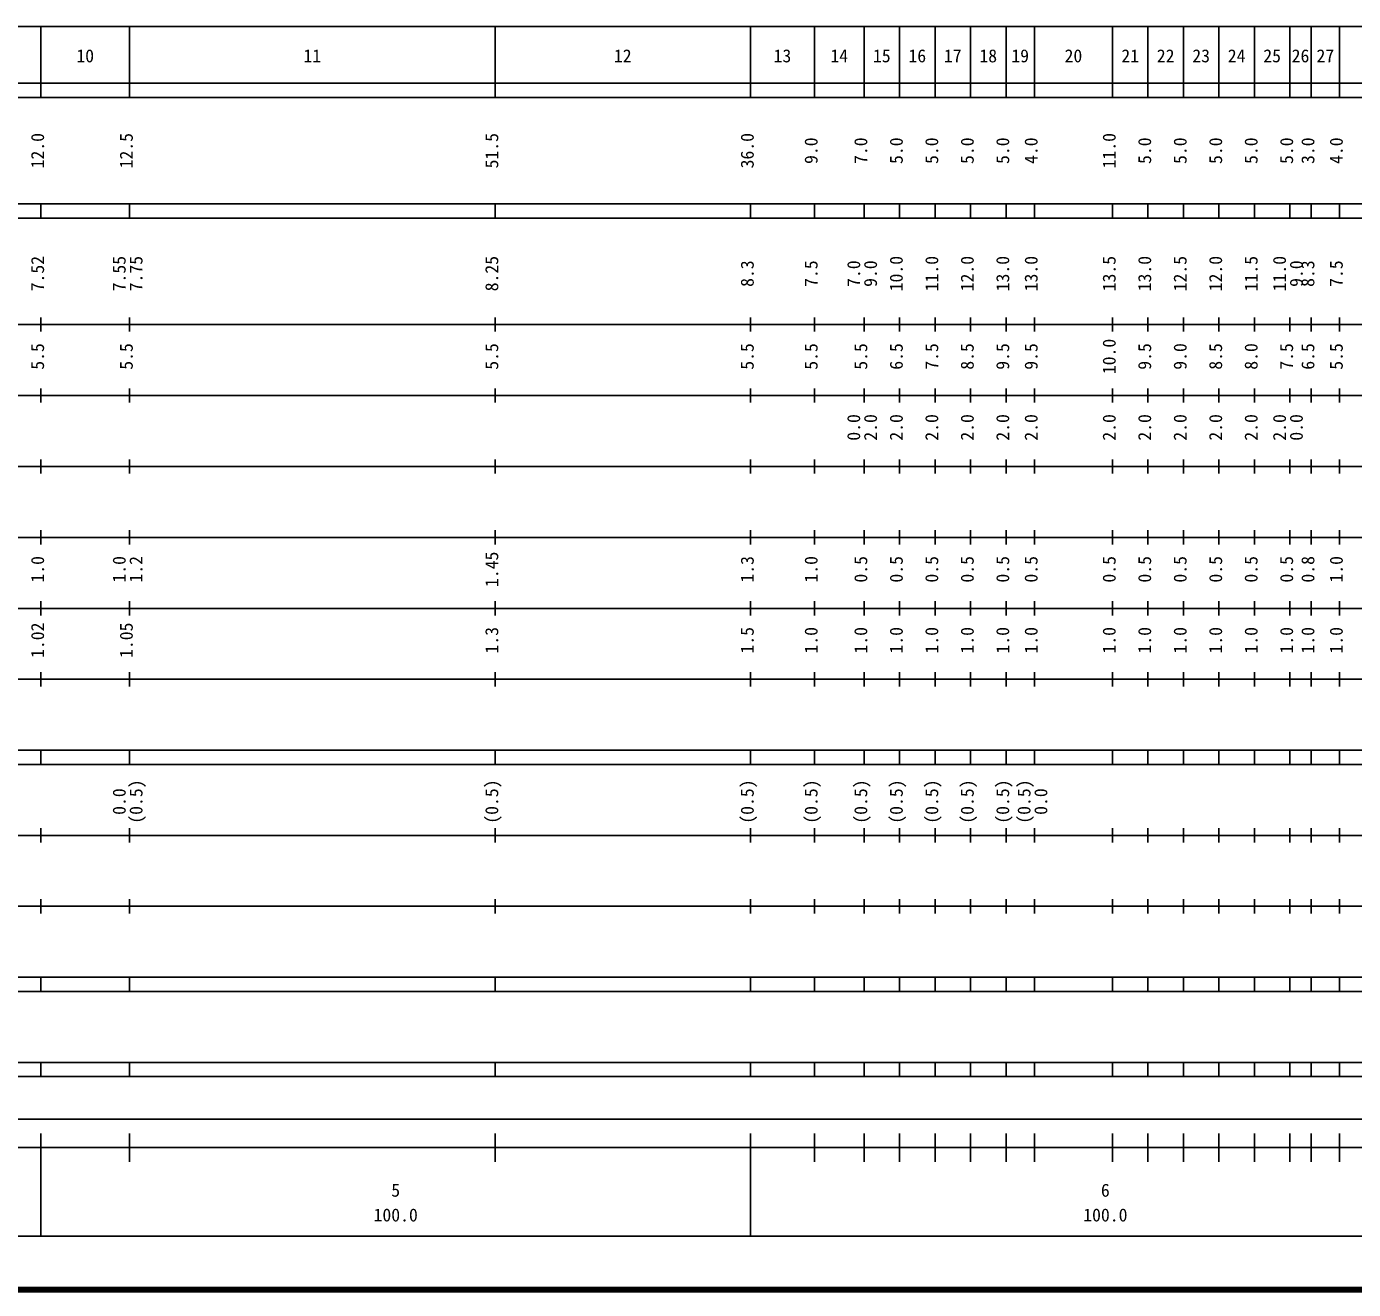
# Model space of a CAD drawing. Units: millimetres on the paper, enlarged 1000 times. Extents: x 40000 to 680000, y 20000 to 380000.
# Drawn here: x 265983 to 452961, y 20000 to 198000 of the extents above; entities that cross this region are included whole.
import ezdxf
from ezdxf.enums import TextEntityAlignment as Align

# ---------------------------------------------------------------- set-up
doc = ezdxf.new("R2010")
doc.units = ezdxf.units.MM
doc.header["$LTSCALE"] = 1000
doc.layers.add('M-TTL', color=2, linetype='Continuous', lineweight=140)
doc.layers.add('M-TTL-BAND', color=7, linetype='Continuous', lineweight=25)
doc.styles.add('ＭＳ ゴシック', font='')
doc.styles.get('ＭＳ ゴシック').set_extended_font_data('MS Gothic')

msp = doc.modelspace()

# ---------------------------------------------------------------- linework, layer by layer
at = {"layer": 'M-TTL'}
msp.add_line((40000, 20000), (680000, 20000), dxfattribs=at)
at = {"layer": 'M-TTL-BAND'}
for p, q in [((68000, 198000), (579000, 198000)), ((268000, 188000), (268000, 198000)), ((280500, 188000), (280500, 198000)), ((332000, 188000), (332000, 198000)), ((368000, 188000), (368000, 198000)), ((377000, 188000), (377000, 198000)), ((384000, 188000), (384000, 198000)), ((389000, 188000), (389000, 198000)), ((394000, 188000), (394000, 198000)), ((399000, 188000), (399000, 198000)), ((404000, 188000), (404000, 198000)), ((408000, 188000), (408000, 198000)), ((419000, 188000), (419000, 198000)), ((424000, 188000), (424000, 198000)), ((429000, 188000), (429000, 198000)), ((434000, 188000), (434000, 198000)), ((439000, 188000), (439000, 198000)), ((444000, 188000), (444000, 198000)), ((447000, 188000), (447000, 198000)), ((451000, 188000), (451000, 198000)), ((40000, 190000), (579000, 190000)), ((40000, 188000), (579000, 188000)), ((40000, 173000), (579000, 173000)), ((268000, 171000), (268000, 173000)), ((280500, 171000), (280500, 173000)), ((332000, 171000), (332000, 173000)), ((368000, 171000), (368000, 173000)), ((377000, 171000), (377000, 173000)), ((384000, 171000), (384000, 173000)), ((389000, 171000), (389000, 173000)), ((394000, 171000), (394000, 173000)), ((399000, 171000), (399000, 173000)), ((404000, 171000), (404000, 173000)), ((408000, 171000), (408000, 173000)), ((419000, 171000), (419000, 173000)), ((424000, 171000), (424000, 173000)), ((429000, 171000), (429000, 173000)), ((434000, 171000), (434000, 173000)), ((439000, 171000), (439000, 173000)), ((444000, 171000), (444000, 173000)), ((447000, 171000), (447000, 173000)), ((451000, 171000), (451000, 173000)), ((40000, 171000), (579000, 171000)), ((40000, 156000), (579000, 156000)), ((268000, 155000), (268000, 157000)), ((280500, 155000), (280500, 157000)), ((332000, 155000), (332000, 157000)), ((368000, 155000), (368000, 157000)), ((377000, 155000), (377000, 157000)), ((384000, 155000), (384000, 157000)), ((389000, 155000), (389000, 157000)), ((394000, 155000), (394000, 157000)), ((399000, 155000), (399000, 157000)), ((404000, 155000), (404000, 157000)), ((408000, 155000), (408000, 157000)), ((419000, 155000), (419000, 157000)), ((424000, 155000), (424000, 157000)), ((429000, 155000), (429000, 157000)), ((434000, 155000), (434000, 157000)), ((439000, 155000), (439000, 157000)), ((444000, 155000), (444000, 157000)), ((447000, 155000), (447000, 157000)), ((451000, 155000), (451000, 157000)), ((46000, 146000), (579000, 146000)), ((268000, 145000), (268000, 147000)), ((280500, 145000), (280500, 147000)), ((332000, 145000), (332000, 147000)), ((368000, 145000), (368000, 147000)), ((377000, 145000), (377000, 147000)), ((384000, 145000), (384000, 147000)), ((389000, 145000), (389000, 147000)), ((394000, 145000), (394000, 147000)), ((399000, 145000), (399000, 147000)), ((404000, 145000), (404000, 147000)), ((408000, 145000), (408000, 147000)), ((419000, 145000), (419000, 147000)), ((424000, 145000), (424000, 147000)), ((429000, 145000), (429000, 147000)), ((434000, 145000), (434000, 147000)), ((439000, 145000), (439000, 147000)), ((444000, 145000), (444000, 147000)), ((447000, 145000), (447000, 147000)), ((451000, 145000), (451000, 147000)), ((268000, 135000), (268000, 137000)), ((280500, 135000), (280500, 137000)), ((332000, 135000), (332000, 137000)), ((368000, 135000), (368000, 137000)), ((377000, 135000), (377000, 137000)), ((384000, 135000), (384000, 137000)), ((389000, 135000), (389000, 137000)), ((394000, 135000), (394000, 137000)), ((399000, 135000), (399000, 137000)), ((404000, 135000), (404000, 137000)), ((408000, 135000), (408000, 137000)), ((419000, 135000), (419000, 137000)), ((424000, 135000), (424000, 137000)), ((429000, 135000), (429000, 137000)), ((434000, 135000), (434000, 137000)), ((439000, 135000), (439000, 137000)), ((444000, 135000), (444000, 137000)), ((447000, 135000), (447000, 137000)), ((451000, 135000), (451000, 137000)), ((52000, 136000), (579000, 136000)), ((46000, 126000), (579000, 126000)), ((268000, 125000), (268000, 127000)), ((280500, 125000), (280500, 127000)), ((332000, 125000), (332000, 127000)), ((368000, 125000), (368000, 127000)), ((377000, 125000), (377000, 127000)), ((384000, 125000), (384000, 127000)), ((389000, 125000), (389000, 127000)), ((394000, 125000), (394000, 127000)), ((399000, 125000), (399000, 127000)), ((404000, 125000), (404000, 127000)), ((408000, 125000), (408000, 127000)), ((419000, 125000), (419000, 127000)), ((424000, 125000), (424000, 127000)), ((429000, 125000), (429000, 127000)), ((434000, 125000), (434000, 127000)), ((439000, 125000), (439000, 127000)), ((444000, 125000), (444000, 127000)), ((447000, 125000), (447000, 127000)), ((451000, 125000), (451000, 127000)), ((52000, 116000), (579000, 116000)), ((268000, 115000), (268000, 117000)), ((280500, 115000), (280500, 117000)), ((332000, 115000), (332000, 117000)), ((368000, 115000), (368000, 117000)), ((377000, 115000), (377000, 117000)), ((384000, 115000), (384000, 117000)), ((389000, 115000), (389000, 117000)), ((394000, 115000), (394000, 117000)), ((399000, 115000), (399000, 117000)), ((404000, 115000), (404000, 117000)), ((408000, 115000), (408000, 117000)), ((419000, 115000), (419000, 117000)), ((424000, 115000), (424000, 117000)), ((429000, 115000), (429000, 117000)), ((434000, 115000), (434000, 117000)), ((439000, 115000), (439000, 117000)), ((444000, 115000), (444000, 117000)), ((447000, 115000), (447000, 117000)), ((451000, 115000), (451000, 117000)), ((268000, 105000), (268000, 107000)), ((280500, 105000), (280500, 107000)), ((332000, 105000), (332000, 107000)), ((368000, 105000), (368000, 107000)), ((377000, 105000), (377000, 107000)), ((384000, 105000), (384000, 107000)), ((389000, 105000), (389000, 107000)), ((394000, 105000), (394000, 107000)), ((399000, 105000), (399000, 107000)), ((404000, 105000), (404000, 107000)), ((408000, 105000), (408000, 107000)), ((419000, 105000), (419000, 107000)), ((424000, 105000), (424000, 107000)), ((429000, 105000), (429000, 107000)), ((434000, 105000), (434000, 107000)), ((439000, 105000), (439000, 107000)), ((444000, 105000), (444000, 107000)), ((447000, 105000), (447000, 107000)), ((451000, 105000), (451000, 107000)), ((46000, 106000), (579000, 106000)), ((40000, 96000), (579000, 96000)), ((268000, 94000), (268000, 96000)), ((280500, 94000), (280500, 96000)), ((332000, 94000), (332000, 96000)), ((368000, 94000), (368000, 96000)), ((377000, 94000), (377000, 96000)), ((384000, 94000), (384000, 96000)), ((389000, 94000), (389000, 96000)), ((394000, 94000), (394000, 96000)), ((399000, 94000), (399000, 96000)), ((404000, 94000), (404000, 96000)), ((408000, 94000), (408000, 96000)), ((419000, 94000), (419000, 96000)), ((424000, 94000), (424000, 96000)), ((429000, 94000), (429000, 96000)), ((434000, 94000), (434000, 96000)), ((439000, 94000), (439000, 96000)), ((444000, 94000), (444000, 96000)), ((447000, 94000), (447000, 96000)), ((451000, 94000), (451000, 96000)), ((40000, 94000), (579000, 94000)), ((268000, 83000), (268000, 85000)), ((280500, 83000), (280500, 85000)), ((332000, 83000), (332000, 85000)), ((368000, 83000), (368000, 85000)), ((377000, 83000), (377000, 85000)), ((384000, 83000), (384000, 85000)), ((389000, 83000), (389000, 85000)), ((394000, 83000), (394000, 85000)), ((399000, 83000), (399000, 85000)), ((404000, 83000), (404000, 85000)), ((408000, 83000), (408000, 85000)), ((419000, 83000), (419000, 85000)), ((424000, 83000), (424000, 85000)), ((429000, 83000), (429000, 85000)), ((434000, 83000), (434000, 85000)), ((439000, 83000), (439000, 85000)), ((444000, 83000), (444000, 85000)), ((447000, 83000), (447000, 85000)), ((451000, 83000), (451000, 85000)), ((49000, 84000), (579000, 84000)), ((268000, 73000), (268000, 75000)), ((280500, 73000), (280500, 75000)), ((332000, 73000), (332000, 75000)), ((368000, 73000), (368000, 75000)), ((377000, 73000), (377000, 75000)), ((384000, 73000), (384000, 75000)), ((389000, 73000), (389000, 75000)), ((394000, 73000), (394000, 75000)), ((399000, 73000), (399000, 75000)), ((404000, 73000), (404000, 75000)), ((408000, 73000), (408000, 75000)), ((419000, 73000), (419000, 75000)), ((424000, 73000), (424000, 75000)), ((429000, 73000), (429000, 75000)), ((434000, 73000), (434000, 75000)), ((439000, 73000), (439000, 75000)), ((444000, 73000), (444000, 75000)), ((447000, 73000), (447000, 75000)), ((451000, 73000), (451000, 75000)), ((40000, 74000), (579000, 74000)), ((40000, 64000), (579000, 64000)), ((268000, 62000), (268000, 64000)), ((280500, 62000), (280500, 64000)), ((332000, 62000), (332000, 64000)), ((368000, 62000), (368000, 64000)), ((377000, 62000), (377000, 64000)), ((384000, 62000), (384000, 64000)), ((389000, 62000), (389000, 64000)), ((394000, 62000), (394000, 64000)), ((399000, 62000), (399000, 64000)), ((404000, 62000), (404000, 64000)), ((408000, 62000), (408000, 64000)), ((419000, 62000), (419000, 64000)), ((424000, 62000), (424000, 64000)), ((429000, 62000), (429000, 64000)), ((434000, 62000), (434000, 64000)), ((439000, 62000), (439000, 64000)), ((444000, 62000), (444000, 64000)), ((447000, 62000), (447000, 64000)), ((451000, 62000), (451000, 64000)), ((40000, 62000), (579000, 62000)), ((40000, 52000), (579000, 52000)), ((268000, 50000), (268000, 52000)), ((280500, 50000), (280500, 52000)), ((332000, 50000), (332000, 52000)), ((368000, 50000), (368000, 52000)), ((377000, 50000), (377000, 52000)), ((384000, 50000), (384000, 52000)), ((389000, 50000), (389000, 52000)), ((394000, 50000), (394000, 52000)), ((399000, 50000), (399000, 52000)), ((404000, 50000), (404000, 52000)), ((408000, 50000), (408000, 52000)), ((419000, 50000), (419000, 52000)), ((424000, 50000), (424000, 52000)), ((429000, 50000), (429000, 52000)), ((434000, 50000), (434000, 52000)), ((439000, 50000), (439000, 52000)), ((444000, 50000), (444000, 52000)), ((447000, 50000), (447000, 52000)), ((451000, 50000), (451000, 52000)), ((40000, 50000), (579000, 50000)), ((71000, 44000), (565000, 44000)), ((268000, 27500), (268000, 42000)), ((280500, 38000), (280500, 42000)), ((332000, 38000), (332000, 42000)), ((368000, 27500), (368000, 42000)), ((377000, 38000), (377000, 42000)), ((384000, 38000), (384000, 42000)), ((389000, 38000), (389000, 42000)), ((394000, 38000), (394000, 42000)), ((399000, 38000), (399000, 42000)), ((404000, 38000), (404000, 42000)), ((408000, 38000), (408000, 42000)), ((419000, 38000), (419000, 42000)), ((424000, 38000), (424000, 42000)), ((429000, 38000), (429000, 42000)), ((434000, 38000), (434000, 42000)), ((439000, 38000), (439000, 42000)), ((444000, 38000), (444000, 42000)), ((447000, 38000), (447000, 42000)), ((451000, 38000), (451000, 42000)), ((40000, 40000), (579000, 40000)), ((68000, 27500), (579000, 27500))]:
    msp.add_line(p, q, dxfattribs=at)

# ---------------------------------------------------------------- texts
at = {"layer": 'M-TTL-BAND', "style": 'ＭＳ ゴシック'}
for s, p in [('10', (274250, 192405)), ('11', (306250, 192405)), ('12', (350000, 192405)), ('13', (372500, 192405)), ('14', (380500, 192405)), ('15', (386500, 192405)), ('16', (391500, 192405)), ('17', (396500, 192405)), ('18', (401500, 192405)), ('19', (406000, 192405)), ('20', (413500, 192405)), ('21', (421500, 192405)), ('22', (426500, 192405)), ('23', (431500, 192405)), ('24', (436500, 192405)), ('25', (441500, 192405)), ('26', (445500, 192405)), ('27', (449000, 192405)), ('5', (318000, 32523)), ('6', (418000, 32523)), ('100.0', (318000, 29033)), ('100.0', (418000, 29033))]:
    msp.add_text(s, height=1833, dxfattribs=at).set_placement(p, align=Align.BOTTOM_CENTER)
for s, p in [('12.0', (269000, 180500)), ('12.5', (281500, 180500)), ('51.5', (333000, 180500)), ('36.0', (369000, 180500)), ('9.0', (378000, 180500)), ('7.0', (385000, 180500)), ('5.0', (390000, 180500)), ('5.0', (395000, 180500)), ('5.0', (400000, 180500)), ('5.0', (405000, 180500)), ('4.0', (409000, 180500)), ('11.0', (420000, 180500)), ('5.0', (425000, 180500)), ('5.0', (430000, 180500)), ('5.0', (435000, 180500)), ('5.0', (440000, 180500)), ('5.0', (445000, 180500)), ('3.0', (448000, 180500)), ('4.0', (452000, 180500)), ('7.52', (269000, 163174)), ('7.55', (280500, 163174)), ('7.75', (282870, 163174)), ('8.25', (333000, 163174)), ('8.3', (369000, 163174)), ('7.5', (378000, 163174)), ('7.0', (384000, 163174)), ('9.0', (386370, 163174)), ('10.0', (390000, 163174)), ('11.0', (395000, 163174)), ('12.0', (400000, 163174)), ('13.0', (405000, 163174)), ('13.0', (409000, 163174)), ('13.5', (420000, 163174)), ('13.0', (425000, 163174)), ('12.5', (430000, 163174)), ('12.0', (435000, 163174)), ('11.5', (440000, 163174)), ('11.0', (444000, 163174)), ('9.0', (446370, 163174)), ('8.3', (448000, 163174)), ('7.5', (452000, 163174)), ('10.0', (420000, 151500)), ('5.5', (269000, 151500)), ('5.5', (281500, 151500)), ('5.5', (333000, 151500)), ('5.5', (369000, 151500)), ('5.5', (378000, 151500)), ('5.5', (385000, 151500)), ('6.5', (390000, 151500)), ('7.5', (395000, 151500)), ('8.5', (400000, 151500)), ('9.5', (405000, 151500)), ('9.5', (409000, 151500)), ('9.5', (425000, 151500)), ('9.0', (430000, 151500)), ('8.5', (435000, 151500)), ('8.0', (440000, 151500)), ('7.5', (445000, 151500)), ('6.5', (448000, 151500)), ('5.5', (452000, 151500)), ('0.0', (384000, 141500)), ('2.0', (386370, 141500)), ('2.0', (390000, 141500)), ('2.0', (395000, 141500)), ('2.0', (400000, 141500)), ('2.0', (405000, 141500)), ('2.0', (409000, 141500)), ('2.0', (420000, 141500)), ('2.0', (425000, 141500)), ('2.0', (430000, 141500)), ('2.0', (435000, 141500)), ('2.0', (440000, 141500)), ('2.0', (444000, 141500)), ('0.0', (446370, 141500)), ('1.45', (333000, 121500)), ('1.0', (269000, 121500)), ('1.0', (280500, 121500)), ('1.2', (282870, 121500)), ('1.3', (369000, 121500)), ('1.0', (378000, 121500)), ('0.5', (385000, 121500)), ('0.5', (390000, 121500)), ('0.5', (395000, 121500)), ('0.5', (400000, 121500)), ('0.5', (405000, 121500)), ('0.5', (409000, 121500)), ('0.5', (420000, 121500)), ('0.5', (425000, 121500)), ('0.5', (430000, 121500)), ('0.5', (435000, 121500)), ('0.5', (440000, 121500)), ('0.5', (445000, 121500)), ('0.8', (448000, 121500)), ('1.0', (452000, 121500)), ('1.02', (269000, 111500)), ('1.05', (281500, 111500)), ('1.3', (333000, 111500)), ('1.5', (369000, 111500)), ('1.0', (378000, 111500)), ('1.0', (385000, 111500)), ('1.0', (390000, 111500)), ('1.0', (395000, 111500)), ('1.0', (400000, 111500)), ('1.0', (405000, 111500)), ('1.0', (409000, 111500)), ('1.0', (420000, 111500)), ('1.0', (425000, 111500)), ('1.0', (430000, 111500)), ('1.0', (435000, 111500)), ('1.0', (440000, 111500)), ('1.0', (445000, 111500)), ('1.0', (448000, 111500)), ('1.0', (452000, 111500)), ('0.0', (280500, 88764)), ('(0.5)', (282870, 88764)), ('(0.5)', (333000, 88764)), ('(0.5)', (369000, 88764)), ('(0.5)', (378000, 88764)), ('(0.5)', (385000, 88764)), ('(0.5)', (390000, 88764)), ('(0.5)', (395000, 88764)), ('(0.5)', (400000, 88764)), ('(0.5)', (405000, 88764)), ('(0.5)', (408000, 88764)), ('0.0', (410370, 88764))]:
    msp.add_text(s, height=1833, rotation=90, dxfattribs=at).set_placement(p, align=Align.BOTTOM_CENTER)

doc.saveas('drawing.dxf')
